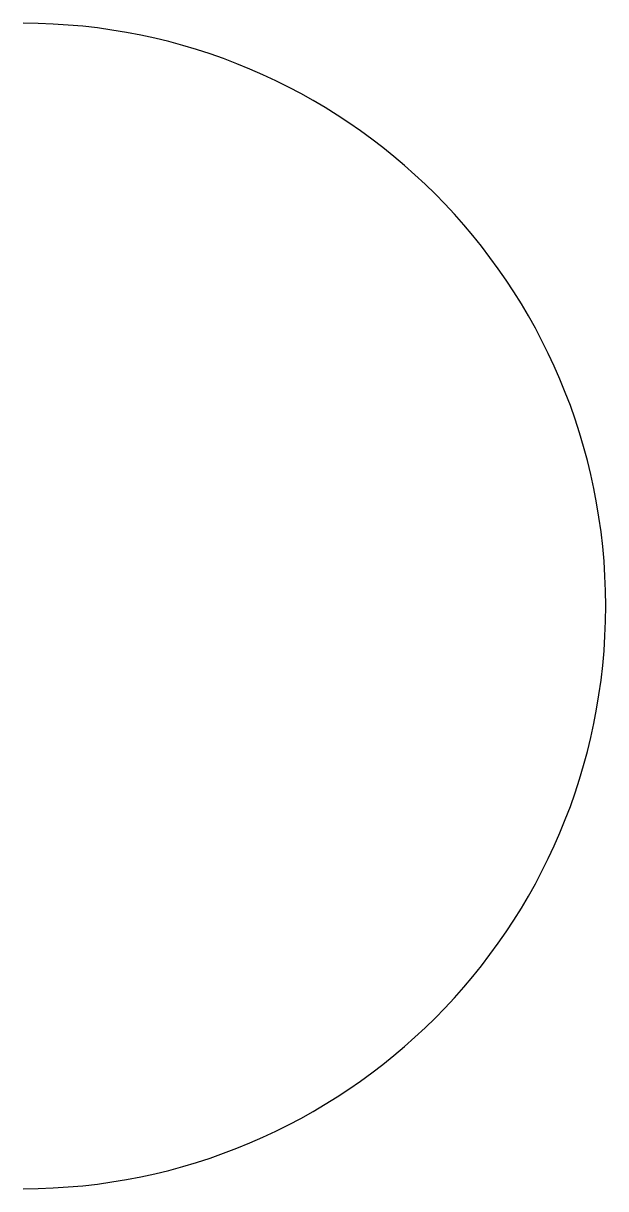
# Model space of a CAD drawing. Header units: millimetres. Extents: x 117.5 to 147.5, y 60.3 to 120.3.
import ezdxf

# ---------------------------------------------------------------- set-up
doc = ezdxf.new("R2010")
doc.units = ezdxf.units.MM
doc.header["$MEASUREMENT"] = 0

msp = doc.modelspace()

# ---------------------------------------------------------------- linework, layer by layer
msp.add_arc((117.543, 90.345), 30, 270, 90)

doc.saveas('drawing.dxf')
